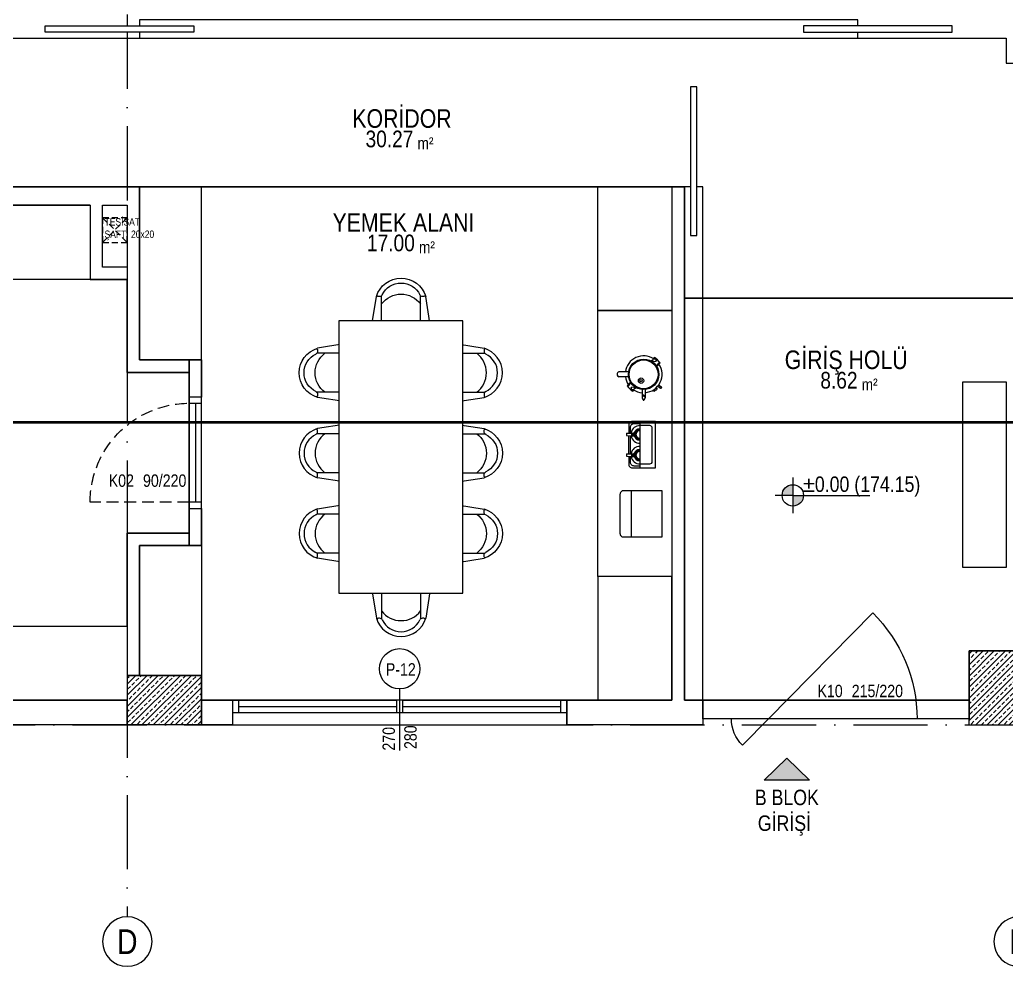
# Model space of a CAD drawing. Header units: millimetres. Extents: x 82776 to 137242, y 11666 to 27998.
# Drawn here: x 103660 to 104457, y 21747 to 22512 of the extents above; entities that cross this region are included whole.
import ezdxf
from ezdxf.enums import TextEntityAlignment as Align

# ---------------------------------------------------------------- set-up
doc = ezdxf.new("R2010")
doc.units = ezdxf.units.MM
for name, pattern in [('( Hidden )', [0.375, 0.25, -0.125]), ('ACAD_ISO10W100', [18, 12, -3, 0, -3]), ('DASHED', [15, 10, -5]), ('GC5102G0200$0$HIDDEN', [9.525, 6.35, -3.175])]:
    doc.linetypes.add(name, pattern=pattern)
doc.layers.add('0_IFC_Area', color=100, linetype='Continuous', plot=False)
for name, color, linetype in [('0_IFC_Door_Text', 11, 'Continuous'), ('0_IFC_Elevation_5', 252, 'Continuous'), ('0_IFC_Grid', 14, 'ACAD_ISO10W100'), ('0_IFC_Grid_Text_100', 14, 'Continuous'), ('0_IFC_Hatch_Structure', 251, 'Continuous'), ('0_IFC_Notation_Level_200', 160, 'Continuous'), ('0_IFC_Notation_Section_50', 10, 'Continuous'), ('0_IFC_Room_Text(No)_50', 12, 'Continuous'), ('0_IFC_Text_Explanation_200', 231, 'Continuous'), ('0_IFC_Text_Explanation_50', 231, 'Continuous'), ('0_IFC_Window_Text', 60, 'Continuous'), ('1_IFC_Concrete_Section', 50, 'Continuous'), ('1_IFC_Door', 83, 'Continuous'), ('2_IFC_Wall', 130, 'Continuous'), ('3_IFC_Window', 136, 'Continuous'), ('5_IFC_Mechanical_Shaft', 132, 'Continuous'), ('6_IFC_Furniture', 35, 'Continuous'), ('6_IFC_Furniture_WC', 64, 'Continuous'), ('6_IFC_Furniture_Wetspace', 64, 'Continuous')]:
    doc.layers.add(name, color=color, linetype=linetype)
doc.styles.add('ARIAL-NARROW', font='ARIALN.TTF')
doc.styles.add('IFC_TEXT', font='ARIALN.TTF')
pattern_1 = [(225, (-98017.972, -21881.323), (4.49012806, -4.49012806), []), (225, (-98022.462, -21881.323), (4.49012806, -4.49012806), [3.175, -1.5875])]

# ---------------------------------------------------------------- blocks, each defined once
blk = doc.blocks.new('B NK ST')
at = {"layer": '0_IFC_Hatch_Structure', "transparency": 33554687}
h = blk.add_hatch(dxfattribs=at)
h.set_pattern_fill('ANSI33', color=256, angle=180)
h.set_pattern_definition(pattern_1)
h.paths.add_polyline_path([(1360, 59.89), (1360, -0.11), (1320, -0.11), (1320, 59.89)])
h = blk.add_hatch(dxfattribs=at)
h.set_pattern_fill('ANSI33', color=256, angle=180)
h.set_pattern_definition(pattern_1)
h.paths.add_polyline_path([(639.98, 0), (639.98, 40), (699.98, 40), (699.98, 0)])
at = {"layer": '1_IFC_Concrete_Section'}
for points in [[(1360, 59.89), (1360, -0.11), (1320, -0.11), (1320, 59.89)], [(639.98, 0), (639.98, 40), (699.98, 40), (699.98, 0)]]:
    blk.add_lwpolyline(points, close=True, dxfattribs=at)
blk = doc.blocks.new('*U744')
blk.add_wipeout([(0, 0), (140, 0), (140, -50), (0, -50)]).dxf.layer = '6_IFC_Furniture'
at = {"layer": '6_IFC_Furniture', "transparency": 33554687}
blk.add_lwpolyline([(0, -50), (0, 0), (140, 0), (140, -50)], close=True, dxfattribs=at)
blk = doc.blocks.new('*U743')
blk.add_wipeout([(0, 0), (105, 0), (105, -50), (0, -50)]).dxf.layer = '6_IFC_Furniture'
at = {"layer": '6_IFC_Furniture', "transparency": 33554687}
blk.add_lwpolyline([(0, -50), (0, 0), (105, 0), (105, -50)], close=True, dxfattribs=at)
blk = doc.blocks.new('*U685')
blk.add_wipeout([(0, 0), (415, 0), (415, -15), (0, -15)]).dxf.layer = '6_IFC_Furniture'
at = {"layer": '6_IFC_Furniture', "transparency": 33554687}
blk.add_lwpolyline([(0, -15), (0, 0), (415, 0), (415, -15)], close=True, dxfattribs=at)
blk = doc.blocks.new('*U687')
blk.add_wipeout([(0, 0), (120, 0), (120, -5), (0, -5)]).dxf.layer = '6_IFC_Furniture'
at = {"layer": '6_IFC_Furniture', "transparency": 33554687}
blk.add_lwpolyline([(0, -5), (0, 0), (120, 0), (120, -5)], close=True, dxfattribs=at)
blk = doc.blocks.new('*U686')
blk.add_wipeout([(0, 0), (580.02, 0), (580.02, -15), (0, -15)]).dxf.layer = '6_IFC_Furniture'
at = {"layer": '6_IFC_Furniture', "transparency": 33554687}
blk.add_lwpolyline([(0, -15), (0, 0), (580.02, 0), (580.02, -15)], close=True, dxfattribs=at)
blk = doc.blocks.new('*U691')
blk.add_wipeout([(0, 0), (120, 0), (120, -5), (0, -5)]).dxf.layer = '6_IFC_Furniture'
at = {"layer": '6_IFC_Furniture', "transparency": 33554687}
blk.add_lwpolyline([(0, -5), (0, 0), (120, 0), (120, -5)], close=True, dxfattribs=at)
blk = doc.blocks.new('*U746')
blk.add_wipeout([(0, 0), (30, 0), (30, -10), (0, -10)]).dxf.layer = '6_IFC_Furniture'
at = {"layer": '6_IFC_Furniture', "transparency": 33554687}
blk.add_lwpolyline([(0, -10), (0, 0), (30, 0), (30, -10)], close=True, dxfattribs=at)
blk = doc.blocks.new('IFC_DOOR_90')
at = {"layer": '0_IFC_Hatch_Structure'}
blk.add_lwpolyline([(0, 0), (-90, 0)], dxfattribs=at)
at = {"layer": '1_IFC_Door', "linetype": 'GC5102G0200$0$HIDDEN', "ltscale": 1.5}
blk.add_lwpolyline([(-5, 0), (-5, 80)], dxfattribs=at)
at = {"layer": '1_IFC_Door'}
for points in [[(-85, 0), (-85, -10), (-90, -10), (-90, 0), (-85, 0)], [(-85, -5), (-5, -5), (-5, 0), (-85, 0)]]:
    blk.add_lwpolyline(points, dxfattribs=at)
blk.add_lwpolyline([(-5, -10), (-5, 0), (0, 0), (0, -10)], close=True, dxfattribs=at)
at = {"layer": '1_IFC_Door', "linetype": 'GC5102G0200$0$HIDDEN', "ltscale": 1.5}
blk.add_arc((-5, 0), 80, 90, 180, dxfattribs=at)
blk = doc.blocks.new('*U689')
blk.add_wipeout([(0, 0), (150, 0), (150, -35), (0, -35)]).dxf.layer = '6_IFC_Furniture'
at = {"layer": '6_IFC_Furniture', "transparency": 33554687}
blk.add_lwpolyline([(0, -35), (0, 0), (150, 0), (150, -35)], close=True, dxfattribs=at)
blk = doc.blocks.new('*U745')
blk.add_wipeout([(0, 0), (30, 0), (30, -10), (0, -10)]).dxf.layer = '6_IFC_Furniture'
at = {"layer": '6_IFC_Furniture', "transparency": 33554687}
blk.add_lwpolyline([(0, -10), (0, 0), (30, 0), (30, -10)], close=True, dxfattribs=at)
blk = doc.blocks.new('*U1098')
blk.add_wipeout([(0, 0), (100, 0), (100, -60), (0, -60)]).dxf.layer = '6_IFC_Furniture'
at = {"layer": '6_IFC_Furniture', "transparency": 33554687}
blk.add_lwpolyline([(0, -60), (0, 0), (100, 0), (100, -60)], close=True, dxfattribs=at)
blk = doc.blocks.new('*U1099')
blk.add_wipeout([(0, 0), (100, 0), (100, -60), (0, -60)]).dxf.layer = '6_IFC_Furniture'
at = {"layer": '6_IFC_Furniture', "transparency": 33554687}
blk.add_lwpolyline([(0, -60), (0, 0), (100, 0), (100, -60)], close=True, dxfattribs=at)
blk = doc.blocks.new('*U1100')
blk.add_wipeout([(0, 0), (215, 0), (215, -60), (0, -60)]).dxf.layer = '6_IFC_Furniture'
at = {"layer": '6_IFC_Furniture', "transparency": 33554687}
blk.add_lwpolyline([(0, -60), (0, 0), (215, 0), (215, -60)], close=True, dxfattribs=at)
blk = doc.blocks.new('IFC_KOLTUK TEKLI')
blk.add_wipeout([(-41.77, 25.45), (-17.72, 22.74), (-16.39, 22.3), (-15.03, 21.89), (-13.32, 21.15), (-11.74, 20.32), (-10.04, 19.23), (-8.53, 18.07), (-6.7, 16.36), (-5.77, 15.34), (-4, 12.97), (-2.72, 10.76), (-1.78, 8.64), (-0.81, 5.42), (-0.3, 1.98), (-0.35, -1.82), (-1.18, -6.12), (-2.21, -8.94), (-4.18, -12.52), (-5.93, -14.79), (-8.28, -17.14), (-10.43, -18.77), (-14.12, -20.79), (-15.79, -21.44), (-18.94, -22.08), (-23.36, -22.97), (-28.45, -24), (-39.71, -26.24), (-40.38, -26.14), (-41.09, -25.76), (-41.55, -25.28), (-41.87, -24.62), (-42.03, -22.35), (-42.03, -22.35), (-45.59, -22.5), (-46.76, -22.28), (-47.92, -21.53), (-48.48, -20.9), (-49.57, -19.39), (-50.1, -18.52), (-50.59, -17.42), (-51.08, -16.33), (-51.51, -15.04), (-52.16, -12.89), (-52.67, -10.85), (-53.08, -8.63), (-53.37, -6.76), (-53.67, -4.38), (-53.84, -1.94), (-53.92, -0.18), (-53.97, 2.45), (-53.84, 5.8), (-53.69, 7.4), (-53.42, 9.71), (-52.87, 12.72), (-52.42, 14.58), (-51.64, 16.84), (-51.02, 18.11), (-50.24, 19.67), (-48.97, 20.62), (-47.49, 21.21), (-45.07, 21.31), (-43.93, 21.36), (-44.01, 23.21), (-43.93, 23.81), (-43.76, 24.23), (-43.65, 24.42), (-43.3, 24.85), (-42.5, 25.33)]).dxf.layer = '6_IFC_Furniture'
at = {"layer": '6_IFC_Furniture'}
for p, q in [((-47.49, 21.21), (-43.93, 21.36)), ((-43.82, 18.74), (-44.01, 23.11)), ((-41.99, 17.07), (-16.86, 18.16)), ((-41.51, 25.44), (-17.72, 22.74)), ((-17.64, 20.99), (-17.59, 19.88)), ((-40.47, -17.9), (-15.34, -16.81)), ((-45.59, -22.5), (-42.03, -22.35)), ((-41.95, -24.1), (-42.14, -19.72)), ((-39.27, -26.2), (-15.79, -21.44)), ((-15.92, -18.58), (-15.87, -19.69))]:
    blk.add_line(p, q, dxfattribs=at)
blk.add_lwpolyline([(-47.49, 21.21), (-48.63, 20.89), (-49.72, 20.04), (-50.73, 18.68), (-51.64, 16.84), (-52.42, 14.58), (-53.06, 11.94), (-53.54, 8.99), (-53.84, 5.8), (-53.97, 2.45), (-53.91, -0.97), (-53.67, -4.38), (-53.25, -7.71), (-52.67, -10.85), (-51.94, -13.75), (-51.08, -16.33), (-50.1, -18.52), (-49.04, -20.27), (-47.92, -21.53), (-46.76, -22.28), (-45.59, -22.5)], dxfattribs=at)
for centre, radius, start, end in [((-41.77, 23.21), 2.24, 83.53214, 182.49101), ((-42.07, 18.82), 1.75, 182.49101, 272.49101), ((-36.42, -0.21), 21.88, 309.36091, 55.62112), ((-23.31, 0.36), 23.07, 289.02129, 75.96074), ((-16.39, 21.05), 1.25, 71.48917, 182.49101), ((-14.94, 20), 2.65, 182.49101, 246.9129), ((-23.31, 0.36), 18.69, 298.06912, 66.9129), ((-13.27, -18.47), 2.65, 118.06912, 182.49101), ((-40.4, -19.65), 1.75, 92.49101, 182.49101), ((-39.71, -24), 2.24, 182.49101, 281.44989), ((-14.62, -19.64), 1.25, 182.49101, 293.49286)]:
    blk.add_arc(centre, radius, start, end, dxfattribs=at)
blk = doc.blocks.new('*U1101')
blk.add_wipeout([(0, 0), (0, -60), (589.99, -60), (589.99, 0)]).dxf.layer = '6_IFC_Furniture_WC'
at = {"layer": '6_IFC_Furniture_WC'}
blk.add_lwpolyline([(0, 0), (589.99, 0), (589.99, -60), (0, -60)], close=True, dxfattribs=at)
blk = doc.blocks.new('*U690')
blk.add_wipeout([(0, 0), (220, 0), (220, -100), (0, -100)]).dxf.layer = '6_IFC_Furniture'
at = {"layer": '6_IFC_Furniture', "transparency": 33554687}
blk.add_lwpolyline([(0, -100), (0, 0), (220, 0), (220, -100)], close=True, dxfattribs=at)
blk = doc.blocks.new('A$C2B7B2AEF')
at = {"layer": '6_IFC_Furniture'}
blk.add_line((14.2, 0), (15.48, 0), dxfattribs=at)
at = {"layer": '6_IFC_Furniture_Wetspace'}
for p, q in [((7.9, 31.47), (5.08, 34.17)), ((8.46, 31.82), (5.61, 34.55)), ((23.37, 33.48), (25.12, 35.78)), ((24.38, 32.7), (26.14, 35)), ((26.08, 35.45), (25.57, 35.84)), ((25.71, 31.44), (26.74, 32.22)), ((1.55, 29.58), (1.18, 29.93)), ((2.47, 30.71), (1.55, 29.58)), ((4.41, 29.07), (3.39, 27.82)), ((4.03, 27.2), (3.39, 27.82)), ((27.63, 28.89), (28.66, 29.66)), ((27.09, 22.56), (33.71, 22.56)), ((27.09, 20), (33.71, 20)), ((12.92, 9.11), (12.92, 1.28)), ((16.76, 9.11), (16.76, 1.28)), ((21.22, 10.74), (24.06, 8.02)), ((21.77, 11.1), (24.59, 8.4)), ((25.27, 13.5), (26.29, 14.75)), ((25.64, 15.37), (26.29, 14.75)), ((27.21, 11.86), (28.13, 12.99)), ((28.13, 12.99), (28.49, 12.64))]:
    blk.add_line(p, q, dxfattribs=at)
for centre, radius in [((14.84, 21.28), 12.32), ((14.84, 21.28), 11.68), ((3.55, 30.01), 1.28), ((19.97, 19.22), 2.18), ((19.97, 19.22), 0.896), ((26.13, 12.56), 1.28)]:
    blk.add_circle(centre, radius, dxfattribs=at)
for centre, radius, start, end in [((14.84, 21.28), 16.16, 124.81827, 147.66064), ((14.84, 21.28), 14.88, 4.93477, 123.82077), ((25.38, 35.58), 0.32, 52.56997, 142.56997), ((25.89, 35.19), 0.32, 322.56997, 52.56997), ((14.84, 21.28), 16.16, 31.21037, 42.57469), ((14.84, 21.28), 14.88, 146.72763, 262.58633), ((14.84, 21.28), 14.88, 326.72763, 355.06523), ((32.34, 21.28), 0.64, 129.41842, 230.58158), ((34.23, 18.98), 3.62, 98.2247, 129.41842), ((34.23, 23.58), 3.62, 230.58158, 261.7753), ((33.19, 18.98), 3.62, 50.58158, 81.7753), ((33.19, 23.58), 3.62, 278.2247, 309.41842), ((35.08, 21.28), 0.64, 309.41842, 50.58158), ((14.84, 21.28), 14.88, 277.41367, 303.82077), ((14.84, 21.28), 16.16, 304.81827, 327.66064), ((14.2, 1.28), 1.28, 180, 270), ((15.48, 1.28), 1.28, 270, 0)]:
    blk.add_arc(centre, radius, start, end, dxfattribs=at)
blk = doc.blocks.new('ewrrweewr')
at = {"layer": '6_IFC_Furniture_Wetspace'}
for p, q in [((15975.05, 5368.8), (15975.05, 5371.4)), ((15976.11, 5368.8), (15976.11, 5371.4)), ((15991.78, 5368.8), (15991.78, 5371.4)), ((15992.83, 5368.8), (15992.83, 5371.4)), ((15974.39, 5370.68), (15974.39, 5370.76)), ((15974.4, 5370.63), (15974.87, 5369.84)), ((15974.48, 5368.15), (15974.48, 5370.5)), ((15974.69, 5364.66), (15974.49, 5368.02)), ((15974.86, 5364.5), (15976.3, 5364.5)), ((15974.88, 5370.83), (15975.05, 5370.83)), ((15974.88, 5368.8), (15974.88, 5370.83)), ((15974.88, 5370.03), (15975.05, 5370.03)), ((15976.29, 5368.8), (15974.88, 5368.8)), ((15974.97, 5370.57), (15975.05, 5370.57)), ((15974.97, 5370.13), (15974.97, 5370.57)), ((15974.97, 5370.13), (15975.05, 5370.13)), ((15976.29, 5370.83), (15976.11, 5370.83)), ((15976.2, 5370.57), (15976.11, 5370.57)), ((15976.2, 5370.13), (15976.11, 5370.13)), ((15976.11, 5370.03), (15976.29, 5370.03)), ((15976.2, 5370.13), (15976.2, 5370.57)), ((15976.29, 5368.8), (15976.29, 5370.83)), ((15976.76, 5370.63), (15976.3, 5369.84)), ((15976.47, 5364.66), (15976.68, 5368.02)), ((15976.68, 5368.15), (15976.68, 5370.5)), ((15976.77, 5370.68), (15976.77, 5370.76)), ((15991.12, 5370.68), (15991.12, 5370.76)), ((15991.13, 5370.63), (15991.59, 5369.84)), ((15991.21, 5368.15), (15991.21, 5370.5)), ((15991.41, 5364.66), (15991.21, 5368.02)), ((15991.59, 5364.5), (15993.02, 5364.5)), ((15991.6, 5370.83), (15991.78, 5370.83)), ((15991.6, 5368.8), (15991.6, 5370.83)), ((15991.6, 5370.03), (15991.78, 5370.03)), ((15993.01, 5368.8), (15991.6, 5368.8)), ((15991.69, 5370.57), (15991.78, 5370.57)), ((15991.69, 5370.13), (15991.69, 5370.57)), ((15991.69, 5370.13), (15991.78, 5370.13)), ((15993.01, 5370.83), (15992.83, 5370.83)), ((15992.92, 5370.57), (15992.83, 5370.57)), ((15992.92, 5370.13), (15992.83, 5370.13)), ((15992.83, 5370.03), (15993.01, 5370.03)), ((15992.92, 5370.13), (15992.92, 5370.57)), ((15993.01, 5368.8), (15993.01, 5370.83)), ((15993.48, 5370.63), (15993.02, 5369.84)), ((15993.2, 5364.66), (15993.4, 5368.02)), ((15993.41, 5368.15), (15993.41, 5370.5)), ((15993.49, 5370.68), (15993.49, 5370.76))]:
    blk.add_line(p, q, dxfattribs=at)
for points in [[(16002.64, 5375.52), (16002.64, 5384.91), (16002.64, 5387.91), (15965.23, 5387.91), (15965.23, 5375.52)], [(15991.32, 5366.17), (15976.56, 5366.17)], [(15991.23, 5367.67), (15976.65, 5367.67)]]:
    blk.add_lwpolyline(points, dxfattribs=at)
for points in [[(15968.23, 5375.52), (15968.23, 5382.91, -0.414214), (15970.23, 5384.91), (15997.64, 5384.91, -0.414214), (15999.64, 5382.91), (15999.64, 5375.52)], [(15993.29, 5366.17), (15999.64, 5366.17, 0.414214), (16002.64, 5369.17), (16002.64, 5375.52), (15965.23, 5375.52), (15965.23, 5369.17, 0.414214), (15968.23, 5366.17), (15974.6, 5366.17)], [(15974.51, 5367.67), (15969.73, 5367.67, -0.414214), (15966.73, 5370.67), (15966.73, 5375.52)], [(16001.14, 5375.52), (16001.14, 5370.67, -0.414214), (15998.14, 5367.67), (15993.38, 5367.67)]]:
    blk.add_lwpolyline(points, format="xyb", dxfattribs=at)
for centre, radius, start, end in [((15975.58, 5375.05), 7.08, 176.21878, 261.06499), ((15979.19, 5375.05), 8.21, 176.73827, 179.998), ((15975.41, 5375.08), 4.43, 180.28342, 263.10094), ((15978.84, 5375.05), 7.69, 176.51662, 179.998), ((15975.41, 5375.08), 4.26, 180.29519, 265.1965), ((15975.58, 5375.05), 3.93, 173.16786, 262.27109), ((15975.58, 5375.05), 3.19, 171.57889, 8.42111), ((15975.58, 5375.05), 3.01, 171.08325, 8.91675), ((15975.58, 5375.05), 3.7, 261.78479, 278.21121), ((15975.58, 5375.05), 4.07, 262.54402, 277.45197), ((15975.58, 5375.05), 3.93, 277.72491, 6.83214), ((15975.75, 5375.08), 4.26, 274.7995, 359.70081), ((15975.75, 5375.08), 4.43, 276.89506, 359.71258), ((15975.58, 5375.05), 7.08, 278.93101, 3.78122), ((15972.32, 5375.06), 7.69, 359.998, 3.48168), ((15971.97, 5375.06), 8.21, 359.998, 3.25997), ((15992.31, 5375.05), 7.08, 176.21878, 261.06499), ((15995.91, 5375.05), 8.21, 176.73827, 179.998), ((15992.13, 5375.08), 4.43, 180.28342, 263.10094), ((15995.57, 5375.05), 7.69, 176.51662, 179.998), ((15992.13, 5375.08), 4.26, 180.29519, 265.1965), ((15992.31, 5375.05), 3.93, 173.16786, 262.27109), ((15992.31, 5375.05), 3.19, 171.57889, 8.42111), ((15992.31, 5375.05), 3.01, 171.08325, 8.91675), ((15992.31, 5375.05), 3.7, 261.78479, 278.21121), ((15992.31, 5375.05), 4.07, 262.54402, 277.45197), ((15992.31, 5375.05), 3.93, 277.72491, 6.83214), ((15992.48, 5375.08), 4.26, 274.7995, 359.70081), ((15992.48, 5375.08), 4.43, 276.89506, 359.71258), ((15992.31, 5375.05), 7.08, 278.93101, 3.78122), ((15989.04, 5375.06), 7.69, 359.998, 3.48168), ((15988.7, 5375.06), 8.21, 359.998, 3.25997), ((15974.48, 5370.68), 0.088, 179.998, 209.998), ((15976.24, 5368.15), 1.76, 179.998, 184.35952), ((15974.86, 5364.68), 0.176, 184.35952, 269.998), ((15974.79, 5369.79), 0.088, 359.998, 29.998), ((15976.37, 5369.79), 0.088, 149.998, 179.998), ((15976.3, 5364.68), 0.176, 269.998, 355.63648), ((15974.92, 5368.15), 1.76, 355.63648, 359.998), ((15976.68, 5370.68), 0.088, 329.998, 359.998), ((15991.21, 5370.68), 0.088, 179.998, 209.998), ((15992.97, 5368.15), 1.76, 179.998, 184.35952), ((15991.59, 5364.68), 0.176, 184.35952, 269.998), ((15991.51, 5369.79), 0.088, 359.998, 29.998), ((15993.1, 5369.79), 0.088, 149.998, 179.998), ((15993.02, 5364.68), 0.176, 269.998, 355.63648), ((15991.65, 5368.15), 1.76, 355.63648, 359.998), ((15993.41, 5370.68), 0.088, 329.998, 359.998)]:
    blk.add_arc(centre, radius, start, end, dxfattribs=at)
blk = doc.blocks.new('A$C55e54e2e')
at = {"layer": '6_IFC_Furniture_Wetspace'}
blk.add_lwpolyline([(-15.23, 25.11), (-21.58, 25.11, 0.414214), (-24.58, 22.11), (-24.58, 15.76), (12.83, 15.76), (12.83, 22.11, 0.414214), (9.83, 25.11), (-15.23, 25.11)], format="xyb", dxfattribs=at)
blk.add_lwpolyline([(-24.58, 15.76), (-24.58, -6.09), (-24.58, -9.09), (12.83, -9.09), (12.83, 15.76)], dxfattribs=at)
blk = doc.blocks.new('*U1095')
blk.add_wipeout([(0, 0), (0, -60), (120, -60), (120, 0)]).dxf.layer = '6_IFC_Furniture_WC'
at = {"layer": '6_IFC_Furniture_WC'}
blk.add_lwpolyline([(0, 0), (120, 0), (120, -60), (0, -60)], close=True, dxfattribs=at)
blk = doc.blocks.new('B ZK PLAN')
at = {"layer": '2_IFC_Wall', "elevation": 425.74}
for points in [[(579.99, -810), (599.99, -810), (599.99, -860), (579.99, -860)], [(599.98, -1230), (20, -1230), (20, -1210), (599.98, -1210)]]:
    blk.add_lwpolyline(points, close=True, dxfattribs=at)
at = {"layer": '6_IFC_Furniture', "elevation": 425.74}
for points in [[(1117.94, -1224.99), (1202.09, -1139.44, -0.201058), (1237.94, -1224.99)], [(1117.94, -1224.99), (1096.91, -1246.38, -0.201058), (1087.94, -1224.99)]]:
    blk.add_lwpolyline(points, format="xyb", dxfattribs=at)
at = {"xscale": -1.000000000000007, "rotation": 90}
blk.add_blockref('*U685', (1049.99, -795), dxfattribs=at)
at = {"rotation": 90}
for name, p in [('*U689', (1275, -1102.71)), ('*U746', (649.99, -1085))]:
    blk.add_blockref(name, p, dxfattribs=at)
at = {"layer": '6_IFC_Furniture', "elevation": 425.74}
blk.add_lwpolyline([(1280.01, -1224.99), (1064.99, -1225), (1064.99, -1210), (1280.01, -1209.99)], close=True, dxfattribs=at)
at = {"xscale": -1.000000000000007, "rotation": 90}
blk.add_blockref('*U687', (1054.99, -714.34, 3036.64), dxfattribs=at)
at = {"transparency": 33554687, "xscale": -1.000000000000007, "rotation": 90}
blk.add_blockref('IFC_DOOR_90', (649.99, -1055), dxfattribs=at)
at = {"rotation": 90}
blk.add_blockref('*U743', (609.99, -1190), dxfattribs=at)
at = {"layer": '2_IFC_Wall', "elevation": 425.74}
blk.add_lwpolyline([(599.98, -1190), (599.98, -1075), (649.99, -1075), (649.99, -1085), (609.99, -1085), (609.99, -1190)], close=True, dxfattribs=at)
at = {"rotation": 90}
blk.add_blockref('*U745', (649.99, -965), dxfattribs=at)
at = {"xscale": -1.000000000000007, "rotation": 90}
blk.add_blockref('*U744', (609.99, -795), dxfattribs=at)
at = {"layer": '2_IFC_Wall', "elevation": 425.74}
for points in [[(-20, -795), (609.99, -795), (609.99, -935), (649.99, -935), (649.99, -945), (599.98, -945), (599.99, -870), (569.99, -870), (569.99, -810), (-20, -810), (-20, -1190), (-40, -1190), (-40, -60), (-20, -60), (-20, -660), (489.97, -660), (489.97, -675), (-20, -675), (-20, -795)], [(659.98, -1210), (659.98, -1210), (1039.99, -1210), (1039.99, -795), (1049.99, -795), (1049.98, -1210), (1064.99, -1210), (1064.98, -1230), (659.98, -1230)]]:
    blk.add_lwpolyline(points, close=True, dxfattribs=at)
at = {"xscale": -1}
for name, p, rotation in [('*U686', (1190.01, -660, 3036.64), 359.9999999999383), ('*U1099', (1039.98, -1210), 270)]:
    blk.add_blockref(name, p, dxfattribs=dict(at, rotation=rotation))
for name, p, rotation in [('*U1098', (1039.99, -795), 270), ('*U1101', (569.99, -870, 425.74), 179.9999999999385), ('*U1095', (599.99, -1210), 179.9999999999385)]:
    blk.add_blockref(name, p, dxfattribs=dict(rotation=rotation))
for p, xscale, yscale, zscale, rotation in [((819.91, -868.69, 3036.64), -0.8999999999999939, 0.8999999999999952, 0.8999999999999998, 272.4986644499532), ((738.68, -946.58, 3036.64), -0.8999999999999998, 0.8999999999999998, 0.8999999999999998, 2.498664449953282), ((903.18, -946.58, 3036.64), 0.9000000000000004, 0.9000000000000004, 0.9000000000000004, 357.5013355499237), ((738.68, -1009.09, 3036.64), 0.8999999999999982, 0.8999999999999982, 0.8999999999999982, 177.501335549924), ((903.18, -1009.09, 3036.64), -0.8999999999999944, 0.8999999999999948, 0.8999999999999998, 182.4986644499532), ((738.68, -1074.09, 3036.64), 0.8999999999999982, 0.8999999999999982, 0.8999999999999982, 177.501335549924), ((903.18, -1074.09, 3036.64), -0.8999999999999944, 0.8999999999999948, 0.8999999999999998, 182.4986644499532), ((819.91, -1158.74, 3036.64), 0.8999999999999982, 0.8999999999999982, 0.8999999999999982, 267.5013355499241)]:
    blk.add_blockref('IFC_KOLTUK TEKLI', p, dxfattribs=dict(xscale=xscale, yscale=yscale, zscale=zscale, rotation=rotation))
for name, p, rotation in [('*U687', (533.78, -665, 3036.64), 359.9999999999387), ('*U1100', (1039.99, -895), 270)]:
    blk.add_blockref(name, p, dxfattribs=dict(rotation=rotation))
for name, p, rotation in [('*U691', (1266.21, -665, 3036.64), 359.9999999999383), ('*U690', (870.93, -1123.46), 270)]:
    blk.add_blockref(name, p, dxfattribs=dict(at, rotation=rotation))
for name, p, rotation in [('A$C2B7B2AEF', (995.8, -931.76, 3036.64), 270), ('A$C55e54e2e', (1023.08, -1053.48, 3036.64), 90)]:
    blk.add_blockref(name, p, dxfattribs=dict(rotation=rotation))
at = {"color": 0, "lineweight": 0, "rotation": 270}
blk.add_blockref('ewrrweewr', (-4361.18, 14980.45, 3036.64), dxfattribs=at)
blk = doc.blocks.new('0_IFC_DOOR_TAG_50')
at = {"layer": '0_IFC_Door_Text', "style": 'IFC_TEXT'}
for tag, p in [('DOOR_TYPE', (0, 0)), ('DOOR_SIZE', (27.7, 0))]:
    blk.add_attdef(tag, p, '', height=10, dxfattribs=at)
blk = doc.blocks.new('B_ZK_KAPI POZU')
at = {"transparency": 33554687, "rotation": 90}
blk.add_blockref('0_IFC_DOOR_TAG_50', (-150, 264.99), dxfattribs=at).add_auto_attribs({'DOOR_TYPE': 'K02', 'DOOR_SIZE': '90/220'})
at = {"transparency": 33554687}
for p, values in [((-1375.01, 192.5), {'DOOR_TYPE': 'K02', 'DOOR_SIZE': '90/220'}), ((-802.51, 22.49), {'DOOR_TYPE': 'K10', 'DOOR_SIZE': '215/220'})]:
    blk.add_blockref('0_IFC_DOOR_TAG_50', p, dxfattribs=at).add_auto_attribs(values)
blk = doc.blocks.new('0_IFC_ROOM_TEXT_50')
at = {"layer": '0_IFC_Room_Text(No)_50', "insert": (13.22, -40.02), "char_height": 9.625, "attachment_point": 1, "style": 'IFC_TEXT'}
blk.add_mtext_dynamic_manual_height_columns('m²', width=16.6949, gutter_width=6.88, heights=[0], dxfattribs=at)
at = {"layer": '0_IFC_Room_Text(No)_50', "style": 'IFC_TEXT'}
blk.add_attdef('ROOM_NUMBER', text='', height=7.7, dxfattribs=at).set_placement((0.68, -10.73), align=Align.CENTER)
blk.add_attdef('ROOM_NAME', text='', height=13.47, dxfattribs=at).set_placement((0.68, -24.84), align=Align.MIDDLE_CENTER)
blk.add_attdef('AREA', text='', height=13.47, dxfattribs=at).set_placement((9.85, -49.66), align=Align.RIGHT)
at = {"layer": '0_IFC_Text_Explanation_50', "style": 'IFC_TEXT', "flags": 1}
for tag, p in [('DÖŞEME:', (-41.09, -64.38)), ('DUVAR:', (-41.09, -75.48)), ('TAVAN:', (-41.09, -86.74))]:
    blk.add_attdef(tag, p, '', height=7.7, dxfattribs=at)
blk = doc.blocks.new('B_ZK_NET ALAN')
at = {"layer": '0_IFC_Area'}
for points in [[(1310.01, -655), (1310.01, -675), (1939.98, -675), (1939.98, -865), (1049.99, -865), (1049.99, -775.01), (-20, -775), (-20, -655)], [(1320.01, -865), (1320, -1150.11), (1280, -1150.11), (1280, -1190), (1049.98, -1190), (1049.99, -865)]]:
    blk.add_lwpolyline(points, close=True, dxfattribs=at)
at = {"layer": '0_IFC_Area', "elevation": -425.74}
for points in [[(1039.99, -775), (1039.99, -1190), (659.98, -1190), (659.99, -1170), (609.99, -1170), (609.99, -1065), (659.99, -1065), (659.98, -915), (609.98, -915), (609.99, -775)], [(599.99, -850), (599.98, -925), (649.98, -925), (649.99, -1055), (599.98, -1055), (599.98, -1190), (20, -1190), (20, -1170), (-20, -1170), (-20, -790), (569.99, -790), (569.99, -850)]]:
    blk.add_lwpolyline(points, close=True, dxfattribs=at)
ref = blk.add_blockref('0_IFC_ROOM_TEXT_50', (821.22, -695))
ref.add_attrib('ROOM_NAME', 'KORİDOR', dxfattribs={"layer": '0_IFC_Room_Text(No)_50', "height": 15, "style": 'IFC_TEXT'}).set_placement((821.91, -719.85), align=Align.MIDDLE_CENTER)
ref.add_attrib('AREA', '30.27', dxfattribs={"layer": '0_IFC_Room_Text(No)_50', "height": 13.475, "style": 'IFC_TEXT'}).set_placement((831.07, -743.1), align=Align.RIGHT)
ref = blk.add_blockref('0_IFC_ROOM_TEXT_50', (822.4, -779.05))
ref.add_attrib('ROOM_NAME', 'YEMEK ALANI', dxfattribs={"layer": '0_IFC_Room_Text(No)_50', "height": 15, "style": 'IFC_TEXT'}).set_placement((823.09, -803.89), align=Align.MIDDLE_CENTER)
ref.add_attrib('AREA', '17.00', dxfattribs={"layer": '0_IFC_Room_Text(No)_50', "height": 13.475, "style": 'IFC_TEXT'}).set_placement((832.25, -827.15), align=Align.RIGHT)
ref = blk.add_blockref('0_IFC_ROOM_TEXT_50', (1180, -890))
ref.add_attrib('ROOM_NAME', 'GİRİŞ HOLÜ', dxfattribs={"layer": '0_IFC_Room_Text(No)_50', "height": 15, "style": 'IFC_TEXT'}).set_placement((1180.68, -914.84), align=Align.MIDDLE_CENTER)
ref.add_attrib('AREA', '8.62', dxfattribs={"layer": '0_IFC_Room_Text(No)_50', "height": 13.475, "style": 'IFC_TEXT'}).set_placement((1189.85, -938.1), align=Align.RIGHT)
blk = doc.blocks.new('0_IFC_AXIS_TEXT_100')
at = {"layer": '0_IFC_Grid_Text_100'}
blk.add_circle((0, 1000), 1000, dxfattribs=at)
at = {"layer": '0_IFC_Grid_Text_100', "style": 'IFC_TEXT'}
blk.add_attdef('AXIS_NO', text='', height=1000, dxfattribs=at).set_placement((0, 993), align=Align.MIDDLE_CENTER)
blk = doc.blocks.new('B_ZK AKS')
at = {"layer": '0_IFC_Grid', "ltscale": 5}
for points in [[(-1360, 155), (-1360, -1385)], [(-2125, -1230), (125, -1230)]]:
    blk.add_lwpolyline(points, dxfattribs=at)
ref = blk.add_blockref('0_IFC_AXIS_TEXT_100', (-1359.99738, -1425), dxfattribs=dict(xscale=-0.02, yscale=0.02, zscale=0.02, rotation=0.0064968962269241))
ref.add_attrib('AXIS_NO', 'D', dxfattribs={"layer": '0_IFC_Grid_Text_100', "height": 20, "rotation": 0.0064969, "style": 'IFC_TEXT'}).set_placement((-1359.99963, -1405.14568), align=Align.MIDDLE_CENTER)
ref = blk.add_blockref('0_IFC_AXIS_TEXT_100', (-639.99738, -1425), dxfattribs=dict(xscale=-0.02, yscale=0.02, zscale=0.02, rotation=0.0064968962269241))
ref.add_attrib('AXIS_NO', 'E', dxfattribs={"layer": '0_IFC_Grid_Text_100', "height": 20, "rotation": 0.0064969, "style": 'IFC_TEXT'}).set_placement((-639.99963, -1405.14568), align=Align.MIDDLE_CENTER)
blk = doc.blocks.new('DUMAN BACASI')
at = {"layer": '0_IFC_Elevation_5'}
blk.add_lwpolyline([(-17.5, -2), (-17.5, -17), (-2.5, -17), (-2.5, -2)], close=True, dxfattribs=at)
blk.add_circle((-10, -9.5), 7.5, dxfattribs=at)
at = {"layer": '2_IFC_Wall'}
blk.add_lwpolyline([(-20, -19.5), (0, -19.5), (0, 0.5), (-20, 0.5)], close=True, dxfattribs=at)
blk = doc.blocks.new('B ZK_SAFTLAR')
at = {"layer": '5_IFC_Mechanical_Shaft', "linetype": '( Hidden )', "ltscale": 20, "transparency": 33554687, "elevation": 425.74}
for points in [[(619.99, 390), (639.99, 390), (639.99, 410), (619.99, 410)], [(1820, 30), (1870, 30), (1870, 60), (1820, 60)]]:
    blk.add_lwpolyline(points, close=True, dxfattribs=at)
for points in [[(619.99, 410), (639.99, 390)], [(619.99, 390), (639.99, 410)], [(1820, 30), (1870, 60)], [(1820, 60), (1870, 30)]]:
    blk.add_lwpolyline(points, dxfattribs=at)
at = {"rotation": 179.9999999999864}
blk.add_blockref('DUMAN BACASI', (1949.98, 540.5, 425.74), dxfattribs=at)
at = {"layer": '0_IFC_Text_Explanation_50', "char_height": 6, "attachment_point": 1, "style": 'IFC_TEXT'}
for s, insert in [('\\pxql;DUMAN\\PBACASI', (1974.71, 558.08, 425.74)), ('\\pxql;TESİSAT\\PŞAFTI 20x20', (621.63, 409.61, 425.74)), ('\\pxql;TESİSAT\\PŞAFTI 30x50', (1821.64, 59.61, 425.74))]:
    blk.add_mtext_dynamic_manual_height_columns(s, width=93.331, gutter_width=12.5, heights=[0], dxfattribs=dict(at, insert=insert))
blk = doc.blocks.new('B_KESIT YERLERI')
at = {"layer": '0_IFC_Notation_Section_50', "linetype": 'DASHED', "ltscale": 3, "const_width": 2, "elevation": 425.74}
blk.add_lwpolyline([(-225, 244.56), (2235, 244.56)], dxfattribs=at)
blk = doc.blocks.new('*U1584')
at = {"layer": '0_IFC_Window_Text'}
blk.add_circle((135, 40.42), 16.31, dxfattribs=at)
at = {"layer": '0_IFC_Window_Text', "style": 'ARIAL-NARROW'}
blk.add_attdef('TİP', (123.82, 34.93), '', height=10, dxfattribs=at)
blk.add_wipeout([(0, 15), (270, 15), (270, -5), (0, -5)]).dxf.layer = '3_IFC_Window'
at = {"layer": '0_IFC_Elevation_5'}
blk.add_lwpolyline([(0, 5), (0, -5), (270, -5), (270, 5)], dxfattribs=at)
at = {"layer": '2_IFC_Wall'}
for points in [[(0, 15), (0, -5)], [(270, 15), (270, -5)]]:
    blk.add_lwpolyline(points, dxfattribs=at)
at = {"layer": '3_IFC_Window'}
for points in [[(0, 5), (5, 5), (5, 15), (0, 15)], [(265, 5), (270, 5), (270, 15), (265, 15)]]:
    blk.add_lwpolyline(points, close=True, dxfattribs=at)
for points in [[(0, 15), (270, 15)], [(5, 10), (265, 10)], [(5, 5), (265, 5)]]:
    blk.add_lwpolyline(points, dxfattribs=at)
at = {"layer": '0_IFC_Window_Text', "insert": (121.19, -25.68), "char_height": 10, "attachment_point": 1, "rotation": 90, "style": 'ARIAL-NARROW'}
blk.add_mtext_dynamic_manual_height_columns('270', width=65.1539, gutter_width=50, heights=[0], dxfattribs=at)
blk.add_wipeout([(132.5, 15), (137.5, 15), (137.5, 5), (132.5, 5)]).dxf.layer = '3_IFC_Window'
at = {"layer": '0_IFC_Window_Text'}
blk.add_lwpolyline([(135, 24.11), (135, -25.68)], dxfattribs=at)
at = {"layer": '3_IFC_Window'}
blk.add_lwpolyline([(132.5, 5), (137.5, 5), (137.5, 15), (132.5, 15)], close=True, dxfattribs=at)
at = {"layer": '0_IFC_Window_Text', "style": 'ARIAL-NARROW'}
blk.add_attdef('YUKSEKLIK', (148.75, -24.41), '', height=10, rotation=90, dxfattribs=at)
blk = doc.blocks.new('B ZK DOGRAMA')
blk.add_blockref('*U1584', (725, 5, 425.74)).add_auto_attribs({'YUKSEKLIK': '280', 'TİP': 'P-12'})
blk = doc.blocks.new('OK')
at = {"layer": '0_IFC_Text_Explanation_50'}
h = blk.add_hatch(color=256, dxfattribs=at)
h.dxf.hatch_style = 1
h.paths.add_polyline_path([(90, 47.4), (0, 0), (44.1, -91.7)])
blk.add_lwpolyline([(90, 47.4), (0, 0), (44.1, -91.7), (90, 47.4)], dxfattribs=at)
blk = doc.blocks.new('0_IFC_NOTATION_LEVEL_200')
at = {"layer": '0_IFC_Notation_Level_200'}
h = blk.add_hatch(color=256, dxfattribs=at)
h.dxf.hatch_style = 1
h.paths.add_polyline_path([(0, 0), (0, 576, 0.414214), (-576, 0)])
h.paths.add_polyline_path([(0, -576, 0.414214), (576, 0), (0, 0)])
for p, q in [((0, 960), (0, -960)), ((0, 0), (-960, 0)), ((0, 0), (4154, 0))]:
    blk.add_line(p, q, dxfattribs=at)
blk.add_circle((0, 0), 576, dxfattribs=at)
at = {"layer": '0_IFC_Notation_Level_200', "style": 'IFC_TEXT'}
for tag, p in [('LEVEL_ABOVE', (549, 185)), ('LEVEL_BELOW', (549, -1005))]:
    blk.add_attdef(tag, p, '', height=800, dxfattribs=at)

msp = doc.modelspace()

# ---------------------------------------------------------------- block references
for name, p in [('B_ZK AKS', (105106.78, 23171.55, -425.74)), ('B NK ST', (103106.78, 21941.55, -425.74))]:
    msp.add_blockref(name, p)

# ---------------------------------------------------------------- texts
at = {"layer": '0_IFC_Text_Explanation_200', "insert": (104238.76, 21889.28), "char_height": 12.5, "attachment_point": 1, "style": 'IFC_TEXT'}
msp.add_mtext_dynamic_manual_height_columns('\\pxqc; B BLOK \\PGİRİŞİ', width=77.5735, gutter_width=243000, heights=[54.37], dxfattribs=at)

# ---------------------------------------------------------------- next in the draw order: block references
msp.add_blockref('B ZK PLAN', (103146.78, 23171.55, -425.74))

# ---------------------------------------------------------------- next in the draw order: block references
for name, p in [('B_KESIT YERLERI', (103106.78, 21941.55)), ('B_ZK_NET ALAN', (103146.78, 23151.55)), ('B ZK_SAFTLAR', (103106.78, 21941.55, -425.74)), ('B_ZK_KAPI POZU', (105106.78, 21941.55, -425.74))]:
    msp.add_blockref(name, p)

# ---------------------------------------------------------------- next in the draw order: block references
msp.add_blockref('B ZK DOGRAMA', (103106.78, 21941.55, -425.74))

# ---------------------------------------------------------------- next in the draw order: block references
ref = msp.add_blockref('0_IFC_NOTATION_LEVEL_200', (104284.37, 22127.14), dxfattribs=dict(xscale=0.015, yscale=0.015, zscale=0.015))
ref.add_attrib('LEVEL_ABOVE', '±0.00 (174.15)', (104292.58, 22129.92), dxfattribs={"layer": '0_IFC_Notation_Level_200', "height": 12.5, "rotation": 360, "style": 'IFC_TEXT'})
at = {"xscale": -0.25, "yscale": 0.25, "zscale": 0.25, "rotation": 71.71669173532148}
msp.add_blockref('OK', (104279.49, 21914.64, -7160.2), dxfattribs=at)

doc.saveas('drawing.dxf')
